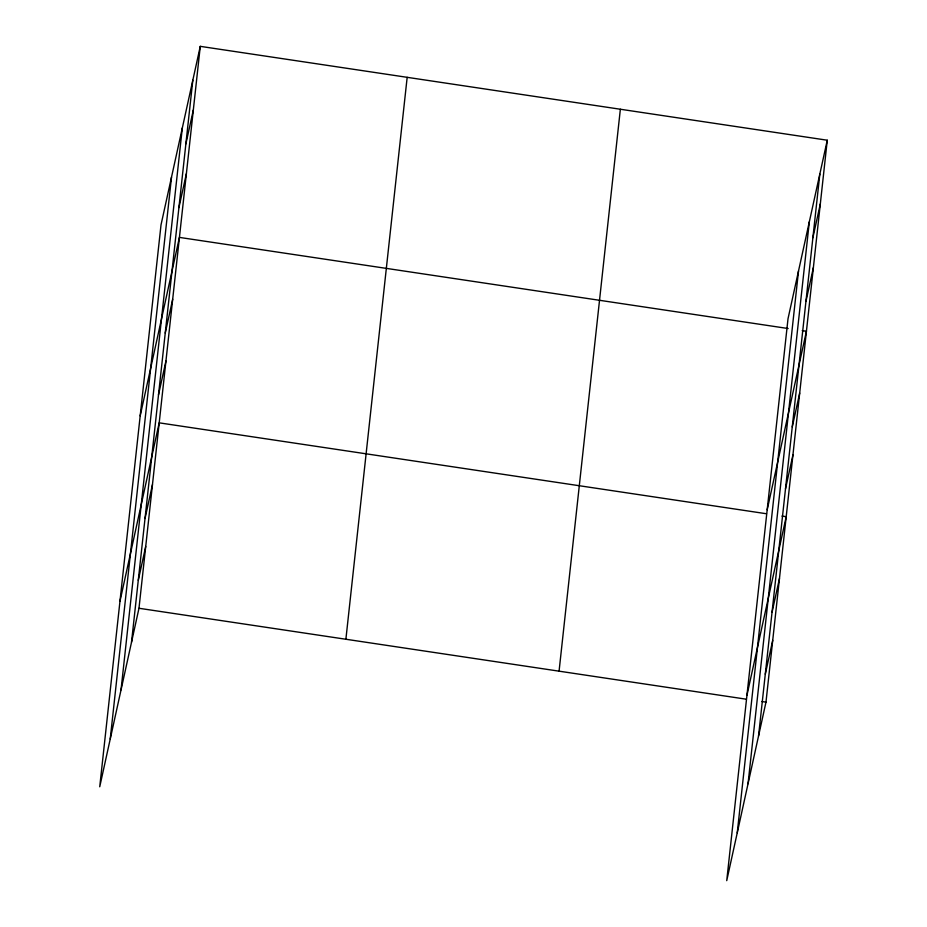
<?xml version="1.0" encoding="UTF-8"?>
<svg xmlns="http://www.w3.org/2000/svg" width="927" height="927" viewBox="0 0 927 927"><rect width="100%" height="100%" fill="white"/><g stroke="black" fill="none" stroke-linecap="round" stroke-linejoin="round"><path stroke-width="1.39" d="M110.22 739.051L171.507 177.127M121.031 689.873L182.318 127.949M131.53 642.144L192.816 80.209M200.267 46.35L161.02 224.855L99.734 786.78L138.98 608.274L200.267 46.35L827.266 140.22L765.98 702.145L726.733 880.65L788.02 318.726L827.266 140.22M345.887 639.259L407.173 77.323M559.074 671.171L620.36 109.235M737.232 832.921L798.518 270.985M748.043 783.744L809.329 221.808M758.541 736.015L819.827 174.079M185.875 143.894L193.314 110.035M178.923 207.578L186.373 173.72M140.174 415.91L179.421 237.405L788.135 328.529M165.238 333.083L172.689 299.224M158.494 394.89L165.945 361.032M119.954 601.345L159.201 422.839L766.502 513.755M145.018 518.517L152.457 484.659M138.274 580.325L145.713 546.466M812.875 237.764L820.325 203.905M805.934 301.449L813.385 267.59M767.185 509.78L806.432 331.275L802.214 330.638M792.249 426.953L799.688 393.083M785.505 488.761L792.956 454.902M746.965 695.215L786.212 516.71L781.982 516.072M772.017 612.388L779.468 578.518M765.285 674.196L772.724 640.337M138.98 608.274L746.281 699.201M761.762 701.519L765.98 702.145"/></g></svg>
